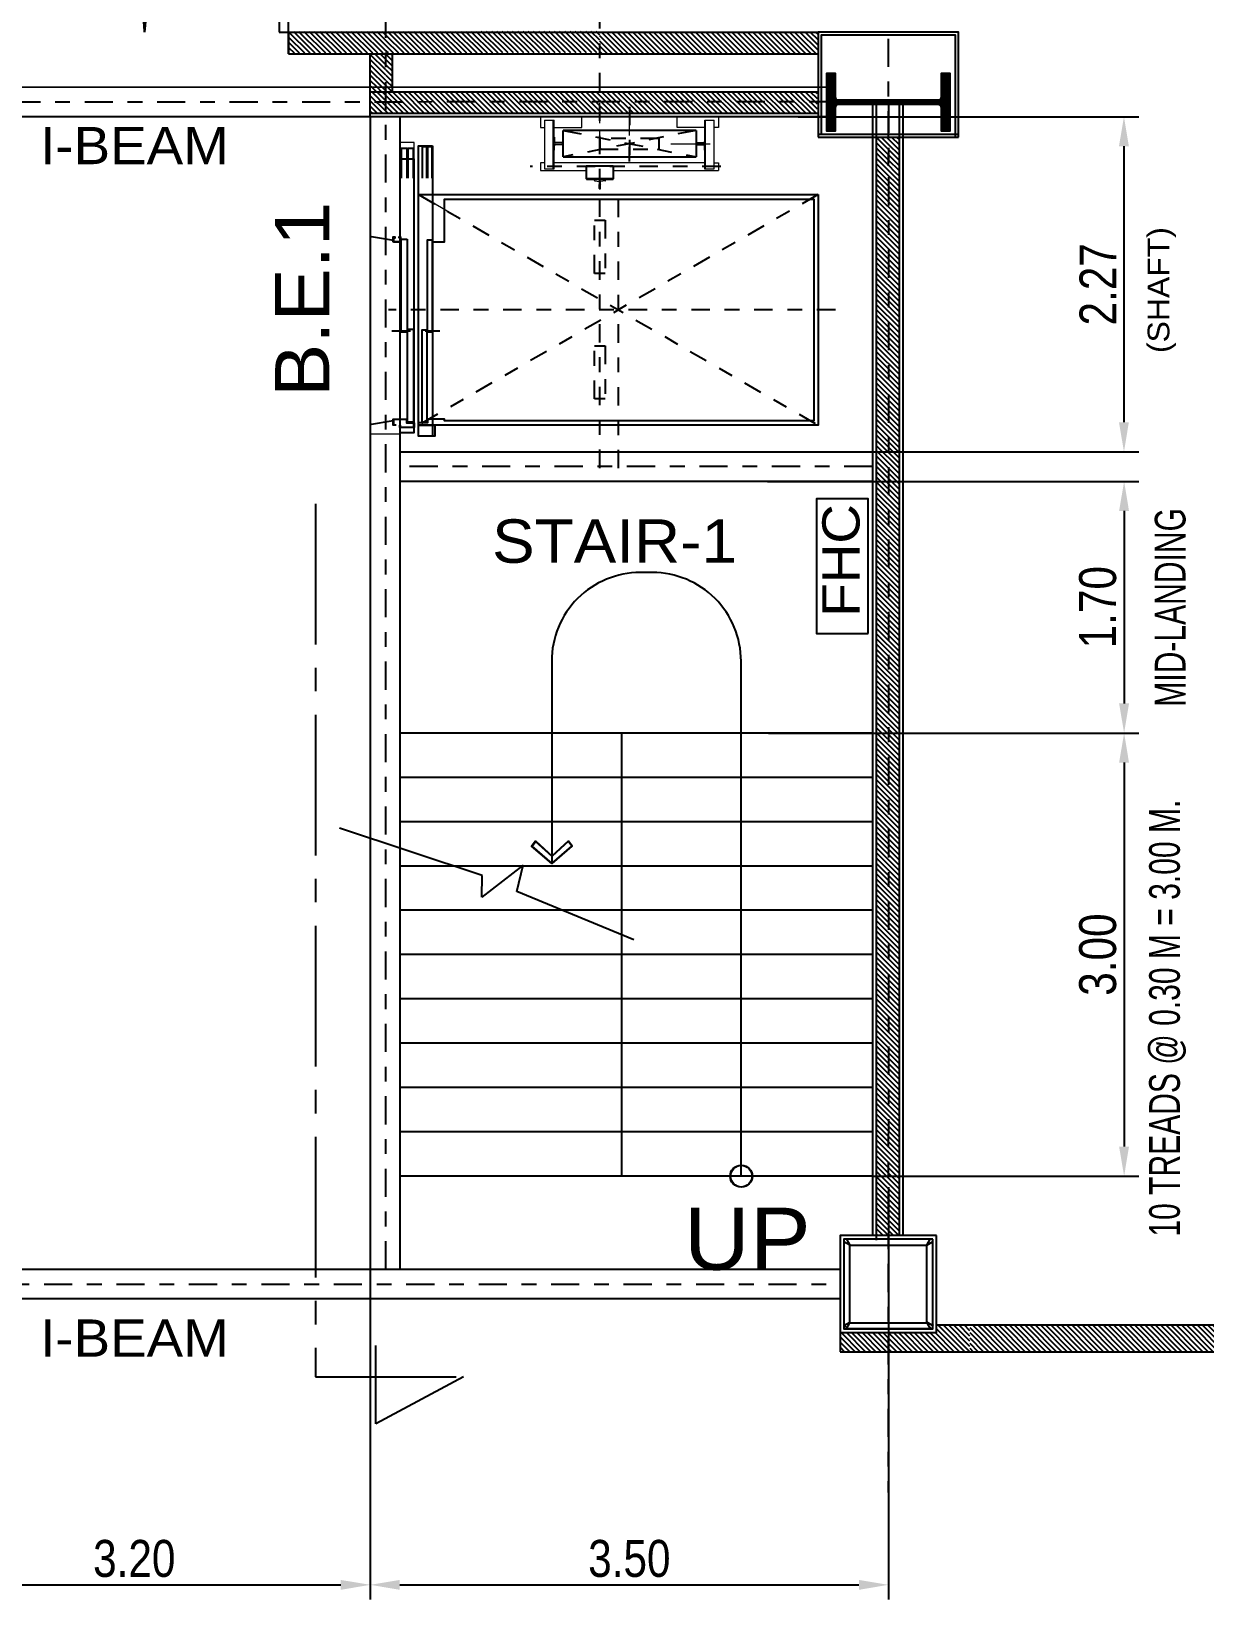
# Model space of a CAD drawing. Header units: millimetres. Extents: x 2148 to 2681, y 758 to 986.
# Drawn here: x 2489.53 to 2497.47, y 844.34 to 854.96 of the extents above; entities that cross this region are included whole.
import ezdxf

# ---------------------------------------------------------------- set-up
doc = ezdxf.new("R2010")
doc.units = ezdxf.units.MM
doc.linetypes.add('CENTER', pattern=[2, 1.25, -0.25, 0.25, -0.25])
doc.linetypes.add('CENTER2', pattern=[28.575, 19.05, -3.175, 3.175, -3.175])
for name, color, linetype in [('4CO', 4, 'Continuous'), ('at_Entity', 7, 'Continuous'), ('at_Rect', 7, 'Continuous'), ('COLUMN', 7, 'Continuous'), ('D', 1, 'Continuous'), ('DR', 7, 'Continuous'), ('ELAYOUT', 4, 'Continuous'), ('HATCH', 8, 'Continuous'), ('p-boarder', 2, 'Continuous'), ('S-COLS', 6, 'Continuous'), ('TLBLK', 7, 'Continuous')]:
    doc.layers.add(name, color=color, linetype=linetype)
doc.styles.add('ARIALNW', font='ARIALN.TTF')
doc.styles.add('MMTX$0$ESMX$0$X-OPTA1D', font='x-opta1d')
doc.styles.get("Standard").update_dxf_attribs({"font": 'arial.ttf'})
doc.dimstyles.new('DIM 100', dxfattribs={"dimtxt": 0.2, "dimasz": 0.2, "dimexe": 0.1, "dimexo": 0, "dimgap": 0.05, "dimtad": 1, "dimzin": 0, "dimdsep": 46, "dimtxsty": 'ARIALNW', "dimcen": 0.09, "dimclrd": 6, "dimclre": 6, "dimclrt": 13, "dimadec": 0, "dimazin": 0, "dimtfac": 1, "dimtofl": 0, "dimtmove": 2, "dimatfit": 3, "dimfxl": 1, "dimtolj": 1, "dimtzin": 0, "dimarcsym": 0})
pattern_1 = [(135, (160457.376323, 5262.128555), (-0.0176776695297, -0.0176776695297), [])]
pattern_2 = [(135, (81353.141481, 3207.805642), (-0.01767766953, -0.01767766953), [])]
pattern_3 = [(45, (81353.141481, 3207.805642), (-0.0044194173824, 0.0044194173824), [])]

# ---------------------------------------------------------------- blocks, each defined once
blk = doc.blocks.new('ELEVA2')
at = {"ltscale": 0.05}
blk.add_line((-79000.4633, -2182.3524), (-79000.4558, -2182.3524), dxfattribs=at)
for points in [[(-79001.2442, -2180.9361), (-79000.4633, -2180.9361), (-79000.4633, -2182.2896), (-79001.2442, -2182.2896)], [(-79001.3411, -2181.6301), (-79001.298, -2181.6301), (-79001.298, -2181.7202), (-79001.3411, -2181.7202)], [(-79001.4088, -2182.2416), (-79000.426, -2182.2416), (-79000.426, -2182.2896), (-79001.4088, -2182.2896)], [(-79001.0913, -2182.2432), (-79000.7786, -2182.2432), (-79000.7786, -2182.2592), (-79001.0913, -2182.2592)], [(-79000.7861, -2182.2613), (-79000.4734, -2182.2613), (-79000.4734, -2182.2773), (-79000.7861, -2182.2773)], [(-79000.4633, -2182.2336), (-79000.426, -2182.2336), (-79000.426, -2182.2896), (-79000.4633, -2182.2896)], [(-79001.3635, -2182.3524), (-79000.4388, -2182.3524), (-79000.4388, -2182.3045), (-79001.3635, -2182.3045)], [(-79001.0934, -2182.3279), (-79000.7786, -2182.3279), (-79000.7786, -2182.3482), (-79001.0934, -2182.3482)], [(-79000.7887, -2182.3062), (-79000.4739, -2182.3062), (-79000.4739, -2182.3265), (-79000.7887, -2182.3265)]]:
    blk.add_lwpolyline(points, close=True, dxfattribs=at)
for points in [[(-79001.0838, -2182.2416), (-79001.0838, -2182.2012), (-79001.2287, -2182.2012), (-79001.2287, -2180.951), (-79000.4787, -2180.951), (-79000.4787, -2182.2012), (-79000.4835, -2182.2012), (-79000.4835, -2182.2592), (-79000.4713, -2182.2592), (-79000.4713, -2182.2896)], [(-79001.3001, -2182.2432), (-79001.4061, -2182.2432), (-79001.4061, -2182.2592), (-79001.3001, -2182.2592)], [(-79001.3001, -2182.2613), (-79001.4061, -2182.2613), (-79001.4061, -2182.2773), (-79001.3001, -2182.2773)], [(-79001.3001, -2182.3061), (-79001.4002, -2182.3061), (-79001.4002, -2182.3258), (-79001.3001, -2182.3258)], [(-79001.3001, -2182.3279), (-79001.4002, -2182.3279), (-79001.4002, -2182.3482), (-79001.3001, -2182.3482)], [(-79000.4713, -2182.3045), (-79000.4558, -2182.3045), (-79000.4558, -2182.3524), (-79000.4633, -2182.3524), (-79000.4633, -2182.3514), (-79000.4569, -2182.3514), (-79000.4569, -2182.305), (-79000.4702, -2182.305), (-79000.4702, -2182.329), (-79000.483, -2182.329), (-79000.483, -2182.3743), (-79000.4643, -2182.3743), (-79000.4643, -2182.3673), (-79000.4633, -2182.3673), (-79000.4633, -2182.3748), (-79000.4835, -2182.3748), (-79000.4835, -2182.3285), (-79000.4713, -2182.3285), (-79000.4713, -2182.3045)], [(-79001.0885, -2182.3743), (-79001.1027, -2182.4549)], [(-79001.0961, -2182.3551), (-79001.1014, -2182.3551), (-79001.1014, -2182.3498), (-79001.0838, -2182.3498), (-79001.0838, -2182.3748), (-79001.1014, -2182.3748), (-79001.1014, -2182.37), (-79001.0961, -2182.37), (-79001.0961, -2182.3705), (-79001.1004, -2182.3705), (-79001.1004, -2182.3743), (-79001.0844, -2182.3743), (-79001.0844, -2182.3508), (-79001.1004, -2182.3508), (-79001.1004, -2182.354), (-79001.0961, -2182.354), (-79001.0961, -2182.3551)], [(-79000.4787, -2182.3748), (-79000.4647, -2182.4549)]]:
    blk.add_lwpolyline(points, dxfattribs=at)
at = {"layer": 'at_Entity', "color": 7, "lineweight": 9}
for p, q in [((-79001.5036, -2181.2738), (-79001.4711, -2181.2738)), ((-79001.4961, -2181.3201), (-79001.4961, -2181.2882)), ((-79001.331, -2181.2882), (-79001.4961, -2181.2882)), ((-79001.331, -2181.3175), (-79001.4961, -2181.3175)), ((-79001.4711, -2181.2738), (-79001.4711, -2181.2882)), ((-79001.4162, -2181.4352), (-79001.4162, -2181.3015)), ((-79001.3512, -2181.2738), (-79001.3262, -2181.2738)), ((-79001.3512, -2181.2882), (-79001.3512, -2181.2738)), ((-79001.331, -2181.3207), (-79001.331, -2181.2882)), ((-79001.3262, -2181.6301), (-79001.3262, -2181.2738)), ((-79001.331, -2181.3201), (-79001.4961, -2181.3201)), ((-79001.4711, -2181.3201), (-79001.4711, -2181.4139)), ((-79001.4381, -2181.3217), (-79001.4381, -2181.3201)), ((-79001.4381, -2181.3201), (-79001.4237, -2181.3201)), ((-79001.4381, -2181.3217), (-79001.4237, -2181.3217)), ((-79001.421, -2181.3207), (-79001.4237, -2181.3201)), ((-79001.421, -2181.3228), (-79001.4237, -2181.3217)), ((-79001.4194, -2181.3228), (-79001.421, -2181.3207)), ((-79001.4205, -2181.3249), (-79001.421, -2181.3228)), ((-79001.4205, -2181.3473), (-79001.4205, -2181.3249)), ((-79001.4205, -2181.3473), (-79001.4194, -2181.3494)), ((-79001.4189, -2181.3249), (-79001.4194, -2181.3228)), ((-79001.4194, -2181.3494), (-79001.4173, -2181.3499)), ((-79001.4189, -2181.3473), (-79001.4189, -2181.3249)), ((-79001.4189, -2181.3473), (-79001.4184, -2181.3484)), ((-79001.4184, -2181.3484), (-79001.4141, -2181.3484)), ((-79001.4173, -2181.3499), (-79001.4152, -2181.3499)), ((-79001.4152, -2181.3499), (-79001.413, -2181.3494)), ((-79001.4141, -2181.3484), (-79001.4136, -2181.3473)), ((-79001.413, -2181.3228), (-79001.4136, -2181.3249)), ((-79001.4136, -2181.3473), (-79001.4136, -2181.3249)), ((-79001.4114, -2181.3207), (-79001.413, -2181.3228)), ((-79001.413, -2181.3494), (-79001.412, -2181.3473)), ((-79001.4114, -2181.3228), (-79001.412, -2181.3249)), ((-79001.412, -2181.3473), (-79001.412, -2181.3249)), ((-79001.4093, -2181.3201), (-79001.4114, -2181.3207)), ((-79001.4093, -2181.3217), (-79001.4114, -2181.3228)), ((-79001.3944, -2181.3201), (-79001.4093, -2181.3201)), ((-79001.3944, -2181.3217), (-79001.4093, -2181.3217)), ((-79001.3944, -2181.3217), (-79001.3944, -2181.3201)), ((-79001.3512, -2181.3201), (-79001.3512, -2181.8304)), ((-79001.4711, -2181.4139), (-79001.5036, -2181.4139)), ((-79001.4439, -2181.5753), (-79001.4929, -2181.5753)), ((-79001.2948, -2181.6301), (-79001.3411, -2181.6301)), ((-79001.298, -2181.7202), (-79001.298, -2181.6301)), ((-79001.2948, -2181.7202), (-79001.2948, -2181.6301)), ((-79001.4855, -2181.6754), (-79001.5537, -2181.6754)), ((-79001.4343, -2181.6754), (-79001.4599, -2181.6754)), ((-79001.2921, -2181.6568), (-79001.2948, -2181.6568)), ((-79001.2948, -2181.6568), (-79001.2948, -2181.6754)), ((-79001.2948, -2181.6941), (-79001.2948, -2181.6754)), ((-79001.2911, -2181.6568), (-79001.2921, -2181.6568)), ((-79001.2905, -2181.6578), (-79001.2911, -2181.6568)), ((-79001.2905, -2181.6578), (-79001.2889, -2181.6727)), ((-79001.2905, -2181.6925), (-79001.2889, -2181.6775)), ((-79001.2889, -2181.6727), (-79001.2889, -2181.6738)), ((-79001.2889, -2181.6738), (-79001.2879, -2181.6743)), ((-79001.2879, -2181.6765), (-79001.2889, -2181.677)), ((-79001.2889, -2181.677), (-79001.2889, -2181.6775)), ((-79001.2879, -2181.6743), (-79001.2809, -2181.6743)), ((-79001.2809, -2181.6765), (-79001.2879, -2181.6765)), ((-79001.2809, -2181.6743), (-79001.2788, -2181.6727)), ((-79001.2788, -2181.6775), (-79001.2809, -2181.6765)), ((-79001.2644, -2181.6727), (-79001.2788, -2181.6727)), ((-79001.2644, -2181.6775), (-79001.2788, -2181.6775)), ((-79001.2639, -2181.6727), (-79001.2644, -2181.6727)), ((-79001.2644, -2181.6775), (-79001.2639, -2181.6775)), ((-79001.2639, -2181.677), (-79001.2639, -2181.6727)), ((-79001.2639, -2181.6775), (-79001.2639, -2181.677)), ((-79001.1574, -2181.6935), (-79001.1574, -2181.6573)), ((-79000.9773, -2181.6573), (-79000.9773, -2181.6935)), ((-79001.4711, -2181.7367), (-79001.5036, -2181.7367)), ((-79001.4711, -2181.8304), (-79001.4711, -2181.7367)), ((-79001.3411, -2181.7202), (-79001.2948, -2181.7202)), ((-79001.3262, -2181.8768), (-79001.3262, -2181.7202)), ((-79001.2921, -2181.6941), (-79001.2948, -2181.6941)), ((-79001.2921, -2181.6941), (-79001.2911, -2181.6935)), ((-79001.2911, -2181.6935), (-79001.2905, -2181.6925)), ((-79001.331, -2181.8304), (-79001.4961, -2181.8304)), ((-79001.4961, -2181.8629), (-79001.4961, -2181.8304)), ((-79001.331, -2181.8331), (-79001.4961, -2181.8331)), ((-79001.4381, -2181.8288), (-79001.4381, -2181.8304)), ((-79001.4381, -2181.8288), (-79001.4237, -2181.8288)), ((-79001.4381, -2181.8304), (-79001.4237, -2181.8304)), ((-79001.4237, -2181.8288), (-79001.421, -2181.8278)), ((-79001.4237, -2181.8304), (-79001.421, -2181.8299)), ((-79001.421, -2181.8278), (-79001.4205, -2181.8256)), ((-79001.421, -2181.8299), (-79001.4194, -2181.8278)), ((-79001.4194, -2181.8011), (-79001.4205, -2181.8033)), ((-79001.4205, -2181.8033), (-79001.4205, -2181.8256)), ((-79001.4173, -2181.8001), (-79001.4194, -2181.8011)), ((-79001.4194, -2181.8278), (-79001.4189, -2181.8256)), ((-79001.4184, -2181.8022), (-79001.4189, -2181.8033)), ((-79001.4189, -2181.8033), (-79001.4189, -2181.8256)), ((-79001.4173, -2181.8017), (-79001.4184, -2181.8022)), ((-79001.4152, -2181.8001), (-79001.4173, -2181.8001)), ((-79001.4152, -2181.8017), (-79001.4173, -2181.8017)), ((-79001.413, -2181.8011), (-79001.4152, -2181.8001)), ((-79001.4141, -2181.8022), (-79001.4152, -2181.8017)), ((-79001.4136, -2181.8033), (-79001.4141, -2181.8022)), ((-79001.4136, -2181.8033), (-79001.4136, -2181.8256)), ((-79001.4136, -2181.8256), (-79001.413, -2181.8278)), ((-79001.412, -2181.8033), (-79001.413, -2181.8011)), ((-79001.413, -2181.8278), (-79001.4114, -2181.8299)), ((-79001.412, -2181.8033), (-79001.412, -2181.8256)), ((-79001.412, -2181.8256), (-79001.4114, -2181.8278)), ((-79001.4114, -2181.8278), (-79001.4093, -2181.8288)), ((-79001.4114, -2181.8299), (-79001.4093, -2181.8304)), ((-79001.3944, -2181.8288), (-79001.4093, -2181.8288)), ((-79001.3944, -2181.8304), (-79001.4093, -2181.8304)), ((-79001.3944, -2181.8288), (-79001.3944, -2181.8304)), ((-79001.331, -2181.8629), (-79001.331, -2181.8304)), ((-79001.5036, -2181.8768), (-79001.4711, -2181.8768)), ((-79001.4961, -2181.8629), (-79001.331, -2181.8629)), ((-79001.4711, -2181.8768), (-79001.4711, -2181.8624)), ((-79001.3512, -2181.8629), (-79001.3512, -2181.8768)), ((-79001.3512, -2181.8768), (-79001.3262, -2181.8768)), ((-79001.1792, -2182.1767), (-79001.2442, -2182.2896)), ((-79001.0838, -2182.2012), (-79001.2287, -2182.2012)), ((-79001.0838, -2182.2012), (-79001.0838, -2182.2416)), ((-79000.4835, -2182.2012), (-79000.4835, -2182.2416)), ((-79000.4787, -2182.2012), (-79000.4835, -2182.2012)), ((-79001.4088, -2182.2416), (-79001.4088, -2182.2896)), ((-79001.3001, -2182.2432), (-79001.4061, -2182.2432)), ((-79001.4061, -2182.2432), (-79001.4061, -2182.2592)), ((-79001.3001, -2182.2592), (-79001.4061, -2182.2592)), ((-79001.3001, -2182.2613), (-79001.4061, -2182.2613)), ((-79001.4061, -2182.2613), (-79001.4061, -2182.2773)), ((-79000.4835, -2182.2416), (-79000.4835, -2182.2592)), ((-79000.4713, -2182.2592), (-79000.4713, -2182.2896)), ((-79001.421, -2182.3045), (-79001.421, -2182.3503)), ((-79001.3001, -2182.3045), (-79001.421, -2182.3045)), ((-79001.3001, -2182.2773), (-79001.4061, -2182.2773)), ((-79001.4002, -2182.3258), (-79001.4002, -2182.3061)), ((-79001.4002, -2182.3482), (-79001.4002, -2182.3279)), ((-79001.3635, -2182.3045), (-79001.3635, -2182.3524)), ((-79001.0934, -2182.3279), (-79001.0934, -2182.3482)), ((-79000.7786, -2182.3279), (-79001.0934, -2182.3279)), ((-79000.4835, -2182.3285), (-79000.4835, -2182.3748)), ((-79000.4734, -2182.3061), (-79000.4734, -2182.3258)), ((-79000.4713, -2182.3045), (-79000.4558, -2182.3045)), ((-79000.4569, -2182.305), (-79000.4569, -2182.3514)), ((-79000.4558, -2182.3045), (-79000.4558, -2182.3524)), ((-79000.4388, -2182.3045), (-79000.4388, -2182.3524)), ((-79001.3001, -2182.3503), (-79001.421, -2182.3503)), ((-79001.1014, -2182.3524), (-79001.3635, -2182.3524)), ((-79000.7786, -2182.3482), (-79001.0934, -2182.3482)), ((-79000.4835, -2182.3498), (-79001.0838, -2182.3498)), ((-79000.483, -2182.329), (-79000.483, -2182.3743)), ((-79000.4388, -2182.3524), (-79000.483, -2182.3524)), ((-79000.4647, -2182.4549), (-79000.4787, -2182.3748)), ((-79000.4633, -2182.3514), (-79000.4569, -2182.3514)), ((-79000.4633, -2182.3524), (-79000.4558, -2182.3524)), ((-79000.4633, -2182.3748), (-79000.4633, -2182.3743))]:
    blk.add_line(p, q, dxfattribs=at)
at = {"layer": 'at_Rect', "color": 7}
for p, q in [((-79001.4615, -2181.3499), (-79001.4615, -2181.8001)), ((-79001.4615, -2181.3499), (-79001.3715, -2181.3499)), ((-79001.3715, -2181.8001), (-79001.3715, -2181.3499)), ((-79001.3715, -2181.8001), (-79001.4615, -2181.8001))]:
    blk.add_line(p, q, dxfattribs=at)
at = {"layer": 'DR', "linetype": 'CENTER', "ltscale": 0.05}
for points in [[(-79001.3981, -2181.4751), (-79001.4343, -2181.4751), (-79001.4343, -2181.6754), (-79001.3981, -2181.6754)], [(-79001.1574, -2181.6573), (-79000.9773, -2181.6573), (-79000.9773, -2181.6935), (-79001.1574, -2181.6935)], [(-79000.7323, -2181.6573), (-79000.5522, -2181.6573), (-79000.5522, -2181.6935), (-79000.7323, -2181.6935)]]:
    blk.add_lwpolyline(points, close=True, dxfattribs=at)
at = {"layer": 'HATCH', "linetype": 'CENTER', "ltscale": 0.05}
for p, q in [((-79000.8537, -2180.8779), (-79000.8537, -2182.3912)), ((-79001.2442, -2182.2896), (-79000.4633, -2180.9361)), ((-79001.2441, -2180.9362), (-79000.4633, -2182.2896)), ((-79001.339, -2181.2663), (-79001.339, -2181.9114)), ((-79001.4615, -2181.3499), (-79001.3715, -2181.8001)), ((-79001.4615, -2181.8001), (-79001.3715, -2181.3499)), ((-79001.5417, -2181.5753), (-79001.3512, -2181.5753)), ((-79001.3566, -2181.5753), (-79001.4056, -2181.5753)), ((-79000.3176, -2181.6126), (-79001.2287, -2181.6126)), ((-79000.3184, -2181.6754), (-79002.0638, -2181.6754)), ((-79000.7834, -2182.3795), (-79000.7834, -2182.2037))]:
    blk.add_line(p, q, dxfattribs=at)
blk = doc.blocks.new('*D2734')
at = {"color": 6, "lineweight": -2, "ltscale": 0.05, "transparency": 16777216}
for p, q in [((2491.82, 847.133), (2491.82, 844.34)), ((2495.328, 847.133), (2495.328, 844.34)), ((2492.02, 844.44), (2495.128, 844.44))]:
    blk.add_line(p, q, dxfattribs=at)
at = {"color": 6, "ltscale": 0.05, "transparency": 16777216}
for points in [[(2492.02, 844.473), (2492.02, 844.406), (2491.82, 844.44)], [(2495.128, 844.473), (2495.128, 844.406), (2495.328, 844.44)]]:
    blk.add_solid(points, dxfattribs=at)
at = {"layer": 'Defpoints', "color": 0, "ltscale": 0.05, "transparency": 16777216}
for p in [(2491.82, 847.133, 0), (2495.328, 847.133, 0), (2495.328, 844.44)]:
    blk.add_point(p, dxfattribs=at)
at = {"color": 13, "ltscale": 0.05, "transparency": 16777216, "insert": (2493.574, 844.617), "char_height": 0.25, "attachment_point": 5, "style": 'ARIALNW'}
blk.add_mtext('\\A1;3.50', dxfattribs=at)
blk = doc.blocks.new('*D2735')
at = {"color": 6, "lineweight": -2, "ltscale": 0.05, "transparency": 16777216}
for p, q in [((2488.623, 845.682), (2488.623, 844.34)), ((2491.82, 845.683), (2491.82, 844.34)), ((2488.823, 844.44), (2491.62, 844.44))]:
    blk.add_line(p, q, dxfattribs=at)
at = {"color": 6, "ltscale": 0.05, "transparency": 16777216}
for points in [[(2488.823, 844.473), (2488.823, 844.406), (2488.623, 844.44)], [(2491.62, 844.473), (2491.62, 844.406), (2491.82, 844.44)]]:
    blk.add_solid(points, dxfattribs=at)
at = {"layer": 'Defpoints', "color": 0, "ltscale": 0.05, "transparency": 16777216}
for p in [(2488.623, 845.682), (2491.82, 845.683), (2491.82, 844.44)]:
    blk.add_point(p, dxfattribs=at)
at = {"color": 13, "ltscale": 0.05, "transparency": 16777216, "insert": (2490.222, 844.617), "char_height": 0.25, "attachment_point": 5, "style": 'ARIALNW'}
blk.add_mtext('\\A1;3.20', dxfattribs=at)
blk = doc.blocks.new('*D2740')
at = {"color": 6, "lineweight": -2, "ltscale": 0.05, "transparency": 16777216}
for p, q in [((2494.718, 854.38), (2497.023, 854.38)), ((2496.923, 854.18), (2496.923, 852.311)), ((2494.848, 852.111), (2497.023, 852.111))]:
    blk.add_line(p, q, dxfattribs=at)
at = {"color": 6, "ltscale": 0.05, "transparency": 16777216}
for points in [[(2496.889, 854.18), (2496.956, 854.18), (2496.923, 854.38)], [(2496.889, 852.311), (2496.956, 852.311), (2496.923, 852.111)]]:
    blk.add_solid(points, dxfattribs=at)
at = {"layer": 'Defpoints', "color": 0, "ltscale": 0.05, "transparency": 16777216}
for p in [(2494.718, 854.38, 0), (2494.848, 852.111), (2496.923, 852.111)]:
    blk.add_point(p, dxfattribs=at)
at = {"color": 13, "ltscale": 0.05, "transparency": 16777216, "insert": (2496.747, 853.245), "char_height": 0.25, "attachment_point": 5, "rotation": 90, "style": 'ARIALNW'}
blk.add_mtext('\\A1;2.27', dxfattribs=at)
blk = doc.blocks.new('*D2741')
at = {"color": 6, "lineweight": -2, "ltscale": 0.05, "transparency": 16777216}
for p, q in [((2495.22, 850.207), (2497.024, 850.207)), ((2496.924, 850.007), (2496.924, 847.407)), ((2495.22, 847.207), (2497.024, 847.207))]:
    blk.add_line(p, q, dxfattribs=at)
at = {"color": 6, "ltscale": 0.05, "transparency": 16777216}
for points in [[(2496.89, 850.007), (2496.957, 850.007), (2496.924, 850.207)], [(2496.89, 847.407), (2496.957, 847.407), (2496.924, 847.207)]]:
    blk.add_solid(points, dxfattribs=at)
at = {"layer": 'Defpoints', "color": 0, "ltscale": 0.05, "transparency": 16777216}
for p in [(2495.22, 850.207, 0), (2495.22, 847.207, 0), (2496.924, 847.207)]:
    blk.add_point(p, dxfattribs=at)
at = {"color": 13, "ltscale": 0.05, "transparency": 16777216, "insert": (2496.746, 848.707), "char_height": 0.25, "attachment_point": 5, "rotation": 90, "style": 'ARIALNW'}
blk.add_mtext('\\A1;3.00', dxfattribs=at)
blk = doc.blocks.new('*D2742')
at = {"color": 6, "lineweight": -2, "ltscale": 0.05, "transparency": 16777216}
for p, q in [((2494.51, 851.911), (2497.024, 851.911)), ((2496.924, 851.711), (2496.924, 850.407)), ((2494.517, 850.207), (2497.024, 850.207))]:
    blk.add_line(p, q, dxfattribs=at)
at = {"color": 6, "ltscale": 0.05, "transparency": 16777216}
for points in [[(2496.89, 851.711), (2496.957, 851.711), (2496.924, 851.911)], [(2496.89, 850.407), (2496.957, 850.407), (2496.924, 850.207)]]:
    blk.add_solid(points, dxfattribs=at)
at = {"layer": 'Defpoints', "color": 0, "ltscale": 0.05, "transparency": 16777216}
for p in [(2494.51, 851.911, 0), (2494.517, 850.207, 0), (2496.924, 850.207)]:
    blk.add_point(p, dxfattribs=at)
at = {"color": 13, "ltscale": 0.05, "transparency": 16777216, "insert": (2496.746, 851.059), "char_height": 0.25, "attachment_point": 5, "rotation": 90, "style": 'ARIALNW'}
blk.add_mtext('\\A1;1.70', dxfattribs=at)

msp = doc.modelspace()

# ---------------------------------------------------------------- hatches: boundary and pattern name
at = {"ltscale": 0.05}
h = msp.add_hatch(dxfattribs=at)
h.set_pattern_fill('ANSI31', color=8, scale=0.05, style=0)
h.set_pattern_definition(pattern_3)
h.paths.add_polyline_path([(2494.9104791, 854.4777949), (2495.3270391, 854.4777949), (2495.3270391, 854.4935429), (2494.9866791, 854.4935429, -0.4142135624), (2494.9673751, 854.5128469), (2494.9673751, 854.6742639), (2494.9104791, 854.6742639)])
h = msp.add_hatch(dxfattribs=at)
h.set_pattern_fill('ANSI31', color=8, scale=0.05, style=0)
h.set_pattern_definition(pattern_3)
h.paths.add_polyline_path([(2495.7435991, 854.4777949), (2495.7435991, 854.6742639), (2495.6867031, 854.6742639), (2495.6867031, 854.5128469, -0.4142135624), (2495.6673991, 854.4935429), (2495.3270391, 854.4935429), (2495.3270391, 854.4777949)])
h = msp.add_hatch(dxfattribs=at)
h.set_pattern_fill('ANSI31', color=8, scale=0.05, style=0)
h.set_pattern_definition(pattern_3)
h.paths.add_polyline_path([(2495.3270391, 854.4620469), (2495.3270391, 854.4777949), (2494.9104791, 854.4777949), (2494.9104791, 854.2813259), (2494.9673751, 854.2813259), (2494.9673751, 854.4427429, -0.4142135624), (2494.9866791, 854.4620469)])
h = msp.add_hatch(dxfattribs=at)
h.set_pattern_fill('ANSI31', color=8, scale=0.05, style=0)
h.set_pattern_definition(pattern_3)
h.paths.add_polyline_path([(2495.6867031, 854.4427429), (2495.6867031, 854.2813259), (2495.7435991, 854.2813259), (2495.7435991, 854.4777949), (2495.3270391, 854.4777949), (2495.3270391, 854.4620469), (2495.6673991, 854.4620469, -0.4142135624)])
at = {"layer": 'HATCH', "ltscale": 0.05}
h = msp.add_hatch(dxfattribs=at)
h.set_pattern_fill('ANSI31', color=256, scale=0.2, angle=90, style=0)
h.set_pattern_definition(pattern_1)
h.paths.add_polyline_path([(2491.2669658, 854.9574166), (2491.2669658, 854.8113292), (2491.9254556, 854.8113292), (2491.9254556, 854.9574858)])
h = msp.add_hatch(dxfattribs=at)
h.set_pattern_fill('ANSI31', color=256, scale=0.2, angle=90, style=0)
h.set_pattern_definition(pattern_1)
h.paths.add_polyline_path([(2493.3743373, 854.8113292), (2493.3743373, 854.9576382), (2491.9254556, 854.9574858), (2491.9254556, 854.8113292)])
h = msp.add_hatch(dxfattribs=at)
h.set_pattern_fill('ANSI31', color=256, scale=0.2, angle=90, style=0)
h.set_pattern_definition([(135, (160457.376323, 5262.123557), (-0.0176776695297, -0.0176776695297), [])])
h.paths.add_polyline_path([(2493.3743373, 854.95264), (2493.3743373, 854.8063309), (2494.8470391, 854.8063309), (2494.8470391, 854.9527949)])
h = msp.add_hatch(dxfattribs=at)
h.set_pattern_fill('ANSI31', color=256, scale=0.2, angle=90, style=0)
h.set_pattern_definition(pattern_2)
h.paths.add_polyline_path([(2491.9254556, 854.8063309), (2491.8201942, 854.8063309), (2491.8202445, 854.5793536), (2491.9254556, 854.5793863)])
h = msp.add_hatch(dxfattribs=at)
h.set_pattern_fill('ANSI31', color=256, scale=0.2, angle=90, style=0)
h.set_pattern_definition(pattern_2)
h.paths.add_polyline_path([(2491.9701942, 854.8063309), (2491.9254556, 854.8063309), (2491.9254556, 854.5793863), (2491.9702445, 854.5794002)])
h = msp.add_hatch(dxfattribs=at)
h.set_pattern_fill('ANSI31', color=256, scale=0.2, angle=90, style=0)
h.set_pattern_definition([(135, (160457.376323, 5261.719221), (-0.0176776695297, -0.0176776695297), [])])
h.paths.add_polyline_path([(2491.8202345, 854.5481408), (2491.82028, 854.4019952), (2491.9254556, 854.4019952), (2491.9254556, 854.5481519)])
h = msp.add_hatch(dxfattribs=at)
h.set_pattern_fill('ANSI31', color=256, scale=0.2, angle=90, style=0)
h.set_pattern_definition(pattern_2)
h.paths.add_polyline_path([(2491.8202445, 854.5793536), (2491.8202513, 854.5489566), (2491.9254556, 854.5489677), (2491.9254556, 854.5793863)])
h.paths.add_polyline_path([(2491.9254556, 854.5793863), (2491.9254556, 854.5489677), (2491.9702512, 854.5489724), (2491.9702445, 854.5794002)])
h = msp.add_hatch(dxfattribs=at)
h.set_pattern_fill('ANSI31', color=256, scale=0.2, angle=90, style=0)
h.set_pattern_definition([(135, (160457.376323, 5261.719517), (-0.0176776695297, -0.0176776695297), [])])
h.paths.add_polyline_path([(2493.3743373, 854.4022909), (2493.3743373, 854.5486), (2491.9254556, 854.5484476), (2491.9254556, 854.4022909)])
h = msp.add_hatch(dxfattribs=at)
h.set_pattern_fill('ANSI31', color=256, scale=0.2, angle=90, style=0)
h.set_pattern_definition([(135, (160457.376323, 5261.720037), (-0.0176776695297, -0.0176776695297), [])])
h.paths.add_polyline_path([(2493.3743373, 854.5491201), (2493.3743373, 854.402811), (2494.8470391, 854.402811), (2494.8470391, 854.549275)])
h = msp.add_hatch(dxfattribs=at)
h.set_pattern_fill('ANSI31', color=256, scale=0.2, angle=90, style=0)
h.set_pattern_definition(pattern_2)
h.paths.add_polyline_path([(2495.245074, 854.0027949), (2495.328834, 854.0027949), (2495.3288827, 854.241917), (2495.245074, 854.241917)])
h = msp.add_hatch(dxfattribs=at)
h.set_pattern_fill('ANSI31', color=256, scale=0.2, angle=90, style=0)
h.set_pattern_definition(pattern_2)
h.paths.add_polyline_path([(2495.402731, 854.241917), (2495.3288827, 854.241917), (2495.328834, 854.0027949), (2495.402731, 854.0027949)])
h = msp.add_hatch(dxfattribs=at)
h.set_pattern_fill('ANSI31', color=256, scale=0.2, angle=90, style=0)
h.set_pattern_definition(pattern_2)
h.paths.add_polyline_path([(2495.245074, 846.8041392), (2495.402731, 846.8041392), (2495.402731, 854.0027949), (2495.245074, 854.0027949)])
h = msp.add_hatch(dxfattribs=at)
h.set_pattern_fill('ANSI31', color=256, scale=0.2, angle=90, style=0)
h.set_pattern_definition([(135, (81352.271411, 3207.805642), (-0.01767766953, -0.01767766953), [])])
h.paths.add_polyline_path([(2495.5947469, 846.1994743), (2495.6096233, 846.1728169), (2495.6284621, 846.1728169), (2495.6284621, 846.1994743)])
h.paths.add_polyline_path([(2495.6534621, 846.1478169), (2495.0084738, 846.1478169), (2495.0084738, 846.0184975), (2495.8802328, 846.0184975), (2495.8802328, 846.1994743), (2495.6534621, 846.1994743)])
h.paths.add_polyline_path([(2495.0261398, 846.1994743), (2495.0261398, 846.1728169), (2495.0449786, 846.1728169), (2495.0598551, 846.1994743)])
h = msp.add_hatch(dxfattribs=at)
h.set_pattern_fill('ANSI31', color=256, scale=0.2, angle=90, style=0)
h.set_pattern_definition(pattern_2)
h.paths.add_polyline_path([(2495.8785436, 846.1994743), (2495.8785436, 846.0184975), (2498.1064779, 846.0184975), (2498.1064779, 846.1994743)])

# ---------------------------------------------------------------- linework, layer by layer
at = {"color": 8, "ltscale": 0.05}
msp.add_line((2495.7435991, 854.4777949, 0), (2494.9104791, 854.4777949, 0), dxfattribs=at)
at = {"ltscale": 0.5}
msp.add_line((2491.820289, 847.8476271, 0), (2491.820289, 846.0217473, 0), dxfattribs=at)
at = {"ltscale": 0.05}
msp.add_line((2492.020289, 846.5759781, 0), (2491.820289, 846.5759781, 0), dxfattribs=at)
at = {"layer": '4CO', "linetype": 'CENTER2', "ltscale": 0.05}
msp.add_lwpolyline([(2491.4490434, 851.7595856), (2491.4490434, 845.8475936), (2492.451302, 845.8475936), (2491.8564556, 845.5295706), (2491.8564556, 846.0596267)], dxfattribs=at)
at = {"layer": 'at_Entity', "color": 7, "lineweight": 9}
for p, q in [((2492.020289, 854.3794251, 0), (2492.020289, 853.6321998, 0)), ((2495.220074, 854.3715469, 0), (2495.220074, 852.1113054, 0)), ((2491.8200049, 852.2312765, 0), (2491.8200048, 851.9110208, 0)), ((2492.0202889, 852.2312765, 0), (2491.8200049, 852.2312765, 0)), ((2492.0202889, 852.2312765, 0), (2492.0202889, 852.1113049, 0))]:
    msp.add_line(p, q, dxfattribs=at)
at = {"layer": 'COLUMN', "color": 4, "lineweight": -3, "ltscale": 0.05, "elevation": 0}
msp.add_lwpolyline([(2495.6534621, 846.8041392), (2495.0011398, 846.8041392), (2495.0011398, 846.1478169), (2495.6534621, 846.1478169)], close=True, dxfattribs=at)
at = {"layer": 'COLUMN', "color": 2, "lineweight": -3, "ltscale": 0.05, "elevation": 0}
msp.add_lwpolyline([(2495.6284621, 846.7791392), (2495.0261398, 846.7791392), (2495.0261398, 846.1728169), (2495.6284621, 846.1728169)], close=True, dxfattribs=at)
at = {"layer": 'D', "ltscale": 0.5, "elevation": 0}
msp.add_lwpolyline([(2495.1915777, 850.8818061), (2495.1915777, 851.7920772), (2494.8412302, 851.7920772), (2494.8412302, 850.8818061)], close=True, dxfattribs=at)
at = {"layer": 'DR', "ltscale": 10}
for p, q in [((2491.2019658, 855.9274183, 0), (2491.2019658, 854.9524183, 0)), ((2491.2669658, 854.9524183, 0), (2491.2669658, 855.9274183, 0)), ((2491.2019658, 854.9524183, 0), (2491.2669658, 854.9524183, 0)), ((2491.820289, 852.9047971, 0), (2491.820289, 847.8476271, 0)), ((2495.220074, 850.2067442, 0), (2492.020289, 850.2067442, 0)), ((2493.5229876, 847.2067442, 0), (2493.5229876, 850.2067442, 0)), ((2495.220074, 849.9067442, 0), (2492.020289, 849.9067442, 0)), ((2495.220074, 849.6067442, 0), (2492.020289, 849.6067442, 0)), ((2495.220074, 849.3067442, 0), (2492.020289, 849.3067442, 0)), ((2495.220074, 849.0067442, 0), (2492.020289, 849.0067442, 0)), ((2495.220074, 848.7067442, 0), (2492.020289, 848.7067442, 0)), ((2495.220074, 848.4067442, 0), (2492.020289, 848.4067442, 0)), ((2495.220074, 848.1067442, 0), (2492.020289, 848.1067442, 0)), ((2495.220074, 847.8067442, 0), (2492.020289, 847.8067442, 0)), ((2495.220074, 847.5067442, 0), (2492.020289, 847.5067442, 0)), ((2495.220074, 847.2067442, 0), (2492.020289, 847.2067442, 0))]:
    msp.add_line(p, q, dxfattribs=at)
at = {"layer": 'ELAYOUT', "linetype": 'ByBlock', "ltscale": 0.5}
for p, q in [((2491.2669658, 854.8062748, 0), (2491.2669658, 854.9562748, 0)), ((2491.2669658, 854.9524183, 0), (2491.2669658, 854.8062748, 0)), ((2491.2669658, 854.8063309, 0), (2494.8520391, 854.8063309, 0)), ((2491.8202815, 854.402811, 0), (2494.8520391, 854.402811, 0))]:
    msp.add_line(p, q, dxfattribs=at)
at = {"layer": 'ELAYOUT', "ltscale": 10}
for p, q in [((2491.2669666, 854.9524183, 0), (2494.8520391, 854.9527954, 0)), ((2491.820289, 854.378888, 0), (2491.8201942, 854.8063309, 0)), ((2491.9702512, 854.5489724, 0), (2491.9701942, 854.8063309, 0)), ((2491.8202361, 854.5489566, 0), (2494.8520391, 854.5492756, 0)), ((2495.427731, 851.9730276, 0), (2495.427731, 854.4603367, 0)), ((2495.6534621, 846.1994743, 0), (2498.1064779, 846.1994743, 0)), ((2495.6534621, 846.1994743, 0), (2498.1064779, 846.1994743, 0)), ((2495.0011398, 846.1478169, 0), (2495.0011398, 846.0184975, 0)), ((2495.0011398, 846.0184975, 0), (2498.1064779, 846.0184975, 0)), ((2495.0011398, 846.0184975, 0), (2498.1064779, 846.0184975, 0))]:
    msp.add_line(p, q, dxfattribs=at)
at = {"layer": 'HATCH', "linetype": 'CENTER2', "ltscale": 0.01}
for p, q in [((2491.9254556, 846.5759781, 0), (2491.9254556, 855.1548664, 0)), ((2495.3270391, 854.9077949, 0), (2495.3270391, 854.0477949, 0)), ((2494.9821723, 854.4803367, 0), (2486.8070391, 854.4777949, 0)), ((2495.3289272, 854.4603367, 0), (2495.3270136, 845.065193, 0)), ((2495.220074, 852.0113054, 0), (2492.020289, 852.0113054, 0)), ((2486.6681318, 846.4759781, 0), (2494.9821723, 846.4759781, 0))]:
    msp.add_line(p, q, dxfattribs=at)
at = {"layer": 'HATCH', "color": 4, "linetype": 'ByBlock', "ltscale": 0.5}
for p, q in [((2495.245074, 854.4603367, 0), (2495.245074, 846.8041392, 0)), ((2495.402731, 846.8041392, 0), (2495.402731, 854.4603367, 0)), ((2494.8520391, 854.261917, 0), (2495.8020391, 854.261917, 0)), ((2494.8520391, 854.241917, 0), (2495.8020391, 854.241917, 0))]:
    msp.add_line(p, q, dxfattribs=at)
at = {"layer": 'HATCH', "linetype": 'ByBlock', "ltscale": 0.5}
for p, q in [((2492.5775751, 849.2435406, 0), (2491.6105586, 849.5619289, 0)), ((2492.854646, 849.3117443, 0), (2492.5743253, 849.0948392, 0)), ((2492.5743253, 849.0948392, 0), (2492.5775751, 849.2435406, 0)), ((2492.8116925, 849.134178, 0), (2492.854646, 849.3117443, 0)), ((2493.6048579, 848.8076777, 0), (2492.8116925, 849.134178, 0))]:
    msp.add_line(p, q, dxfattribs=at)
at = {"layer": 'HATCH', "color": 4, "linetype": 'ByBlock', "ltscale": 0.5, "elevation": 0}
for points in [[(2495.8020391, 854.241917), (2495.8020391, 854.9527949), (2494.8520391, 854.9527949), (2494.8520391, 854.241917)], [(2495.7820391, 854.241917), (2495.7820391, 854.9327949), (2494.8720391, 854.9327949), (2494.8720391, 854.261917)]]:
    msp.add_lwpolyline(points, dxfattribs=at)
at = {"layer": 'HATCH', "linetype": 'ByBlock', "ltscale": 0.5, "elevation": 0}
msp.add_lwpolyline([(2494.3302703, 847.2067442), (2494.3302703, 850.69389, 0.4142135624), (2493.7302703, 851.29389), (2493.6482166, 851.29389, 0.4142135624), (2493.0482166, 850.69389), (2493.0482166, 849.3229438)], format="xyb", dxfattribs=at)
at = {"layer": 'HATCH', "color": 7, "linetype": 'ByBlock', "ltscale": 0.5, "elevation": 0}
for points in [[(2493.0482166, 849.3229438), (2492.9120096, 849.4418396), (2492.9366787, 849.4742645), (2493.0482166, 849.3729145)], [(2493.0514664, 849.3229438), (2492.9152594, 849.4418396), (2492.9399285, 849.4742645), (2493.0514664, 849.3729145)], [(2493.0482166, 849.3229438), (2493.1844236, 849.4418396), (2493.1597545, 849.4742645), (2493.0482166, 849.3729145)], [(2493.0514664, 849.3229438), (2493.1876734, 849.4418396), (2493.1630044, 849.4742645), (2493.0514664, 849.3729145)]]:
    msp.add_lwpolyline(points, dxfattribs=at)
at = {"layer": 'HATCH', "linetype": 'ByBlock', "ltscale": 0.5}
for centre in [(2494.3302703, 847.2067442, 0), (2494.3335201, 847.2067442, 0)]:
    msp.add_circle(centre, 0.0738602, dxfattribs=at)
for centre, start, end in [((2489.2594301, 854.900885, 0), 2.85723165, 83.19290031), ((2491.3245015, 854.900885, 0), 96.80709969, 177.14276835)]:
    msp.add_arc(centre, 1.0338209, start, end, dxfattribs=at)
at = {"layer": 'p-boarder', "ltscale": 10}
for p, q in [((2494.9104791, 854.5803144, 0), (2486.8330071, 854.577803, 0)), ((2495.220074, 854.4603367, 0), (2495.220074, 846.8041392, 0)), ((2495.220074, 854.4603367, 0), (2495.220074, 846.8041392, 0)), ((2495.220074, 854.4603367, 0), (2495.220074, 846.8041392, 0)), ((2495.220074, 854.4603367, 0), (2495.220074, 846.8041392, 0)), ((2495.220074, 854.4603367, 0), (2495.220074, 846.8041392, 0)), ((2495.220074, 854.4603367, 0), (2495.220074, 846.8041392, 0)), ((2495.245074, 854.4603367, 0), (2495.245074, 846.7742844, 0)), ((2495.245074, 854.4603367, 0), (2495.245074, 846.7742844, 0)), ((2495.245074, 854.4603367, 0), (2495.245074, 846.8041392, 0)), ((2495.245074, 854.4603367, 0), (2495.245074, 846.7742844, 0)), ((2495.245074, 854.4603367, 0), (2495.245074, 846.7742844, 0)), ((2495.427731, 846.8041392, 0), (2495.427731, 854.4603367, 0)), ((2494.9104791, 854.3795604, 0), (2486.8330071, 854.377803, 0)), ((2491.820289, 854.3793629, 0), (2491.820289, 846.5759781, 0)), ((2492.020289, 854.3794251, 0), (2492.020289, 846.5759781, 0)), ((2492.020289, 852.1113053, 0), (2495.220074, 852.1113054, 0)), ((2492.020289, 851.9113053, 0), (2495.220074, 851.9113054, 0)), ((2495.0011398, 846.5759781, 0), (2486.8780071, 846.5759781, 0)), ((2495.0011398, 846.3759781, 0.0000001), (2486.8311201, 846.3759781, 0))]:
    msp.add_line(p, q, dxfattribs=at)
at = {"layer": 'S-COLS', "ltscale": 0.5, "elevation": 0}
msp.add_lwpolyline([(2494.9104791, 854.4777949), (2494.9104791, 854.6742639), (2494.9673751, 854.6742639), (2494.9673751, 854.5128469, 0.4142135624), (2494.9866791, 854.4935429), (2495.6673991, 854.4935429, 0.4142135624), (2495.6867031, 854.5128469), (2495.6867031, 854.6742639), (2495.7435991, 854.6742639), (2495.7435991, 854.2813259), (2495.6867031, 854.2813259), (2495.6867031, 854.4427429, 0.4142135624), (2495.6673991, 854.4620469), (2494.9866791, 854.4620469, 0.4142135624), (2494.9673751, 854.4427429), (2494.9673751, 854.2813259), (2494.9104791, 854.2813259), (2494.9104791, 854.4777949)], format="xyb", dxfattribs=at)
at = {"layer": 'S-COLS', "elevation": 0}
for points in [[(2495.067301, 846.7391392), (2495.027301, 846.7614616), (2495.027301, 846.1968169), (2495.067301, 846.2191392)], [(2495.067301, 846.7391392), (2495.587301, 846.7391392), (2495.6096233, 846.7791392), (2495.0449786, 846.7791392)], [(2495.587301, 846.7391392), (2495.627301, 846.7614616), (2495.627301, 846.1968169), (2495.587301, 846.2191392)], [(2495.067301, 846.2128169), (2495.587301, 846.2128169), (2495.6096233, 846.1728169), (2495.0449786, 846.1728169)]]:
    msp.add_lwpolyline(points, close=True, dxfattribs=at)

# ---------------------------------------------------------------- block references
at = {"xscale": 2, "yscale": 2, "zscale": 2, "rotation": 269.9999984733793}
msp.add_blockref('ELEVA2', (6856.7209492, -157148.6357444, 0), dxfattribs=at)

# ---------------------------------------------------------------- texts
at = {"color": 2, "style": 'MMTX$0$ESMX$0$X-OPTA1D', "text_generation_flag": 6, "width": 1.1}
for s, height, rotation, p in [('I-BEAM', 0.252, 180, (2489.584787, 854.0584739, 0.0000001)), ('B.E.1', 0.3675, 270, (2491.542651, 852.4821225, 0)), ('(SHAFT)', 0.147, 270, (2497.2300846, 852.7797623, -0.0000001)), ('FHC', 0.252, 270, (2495.1326175, 850.9948226, 0.0000001)), ('UP', 0.42, 180, (2493.9436844, 846.5729102, 0)), ('I-BEAM', 0.252, 180, (2489.584787, 845.9845845, 0.0000001))]:
    msp.add_text(s, height=height, rotation=rotation, dxfattribs=at).set_placement(p)
at = {"color": 2, "style": 'MMTX$0$ESMX$0$X-OPTA1D', "width": 1.1}
msp.add_text('STAIR-1', height=0.294, dxfattribs=at).set_placement((2492.6445292, 851.3596576, 0))
at = {"layer": 'TLBLK', "color": 7, "char_height": 0.208, "width": 8.634551958, "attachment_point": 5, "rotation": 90}
for s, insert in [('{\\W0.7;MID-LANDING}', (2497.2370352, 851.0579033, 0)), ('{\\W0.7;10 TREADS @ 0.30 M = 3.00 M.}', (2497.2181935, 848.2766272))]:
    msp.add_mtext(s, dxfattribs=dict(at, insert=insert))

# ---------------------------------------------------------------- dimensions: what is measured, and where the dimension line sits
at = {"ltscale": 0.05}
for base, p1, p2, picture, middle in [((2496.9225609, 852.1113054, 0), (2494.7178483, 854.3795185, 0), (2494.8481789, 852.1113054, 0), '*D2740', (2496.7470493, 853.2454119, 0)), ((2496.9235417, 850.2067442), (2494.5101958, 851.9113054, 0), (2494.5168511, 850.2067442, 0), '*D2742', (2496.7458985, 851.0590248)), ((2496.9235417, 847.2067442), (2495.220074, 850.2067442, 0), (2495.220074, 847.2067442, 0), '*D2741', (2496.7458985, 848.7067442))]:
    dim = msp.add_linear_dim(base=base, p1=p1, p2=p2, angle=90, dimstyle='DIM 100', override={"dimtxt": 0.25}, dxfattribs=at)
    dim.commit()
    dim.dimension.update_dxf_attribs({"geometry": picture, "text_midpoint": middle})
dim = msp.add_linear_dim(base=(2495.3275756, 844.4396619, 0), p1=(2491.820289, 847.1325795, 0), p2=(2495.3275756, 847.1325795, 0), text='3.50', dimstyle='DIM 100', override={"dimtxt": 0.25}, dxfattribs=at)
dim.commit()
dim.dimension.update_dxf_attribs({"geometry": '*D2734', "text_midpoint": (2493.5739323, 844.6173052, 0)})
dim = msp.add_linear_dim(base=(2491.820289, 844.4396619, 0), p1=(2488.6230306, 845.6824748, 0), p2=(2491.820289, 845.6831437, 0), dimstyle='DIM 100', override={"dimtxt": 0.25}, dxfattribs=at)
dim.commit()
dim.dimension.update_dxf_attribs({"geometry": '*D2735', "text_midpoint": (2490.2216598, 844.6173052, 0)})

doc.saveas('drawing.dxf')
